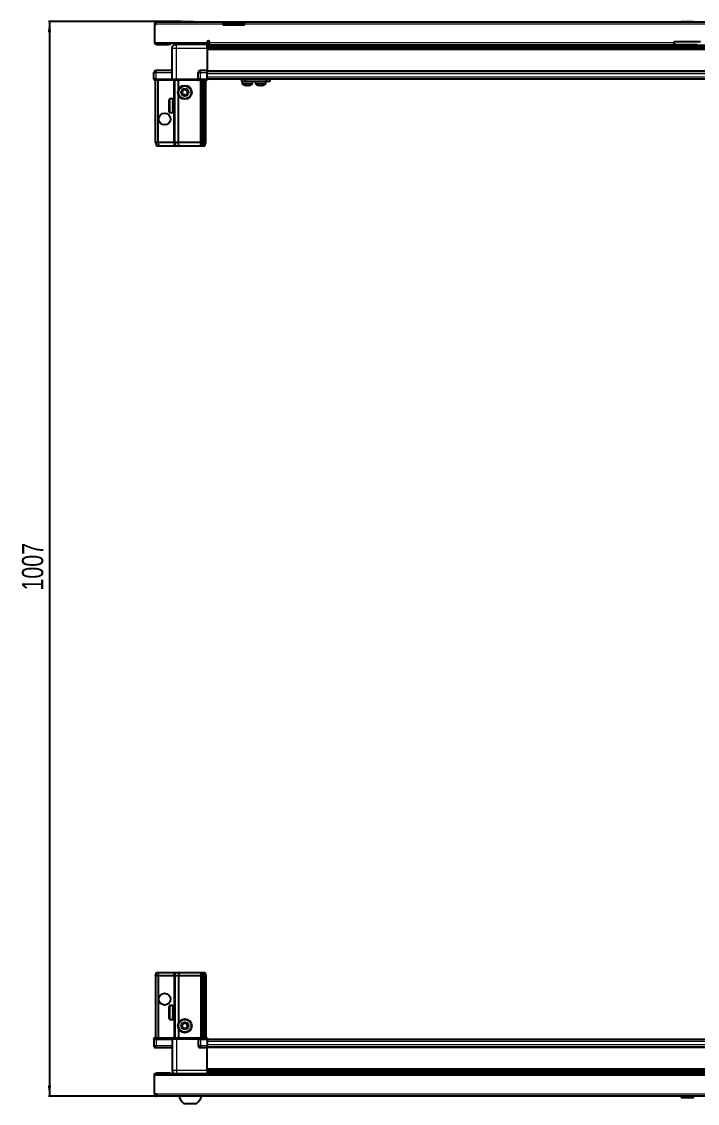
# Model space of a CAD drawing. Header units: millimetres. Extents: x -659 to 2927, y -1010 to 1598.
# Drawn here: x -627 to 6, y -1010 to 4 of the extents above; entities that cross this region are included whole.
import ezdxf

# ---------------------------------------------------------------- set-up
doc = ezdxf.new("R2010")
doc.units = ezdxf.units.MM
doc.layers.add('FORMAT', color=7, linetype='Continuous')
doc.styles.add('SLDTEXTSTYLE0', font='TXT', dxfattribs={"width": 0.75})
doc.dimstyles.new('SLDDIMSTYLE0', dxfattribs={"dimtxt": 20, "dimasz": 10, "dimexe": 0, "dimexo": 0.0625, "dimgap": 5, "dimtad": 2, "dimdec": 1, "dimrnd": 1e-09, "dimzin": 12, "dimdsep": 46, "dimtxsty": 'SLDTEXTSTYLE0', "dimsah": 1, "dimcen": 0.09, "dimadec": 0, "dimazin": 3, "dimtfac": 1, "dimtofl": 0, "dimtmove": 0, "dimatfit": 3, "dimfxl": 0, "dimfrac": 2, "dimtolj": 1, "dimtzin": 12, "dimarcsym": 0})

# ---------------------------------------------------------------- blocks, each defined once
blk = doc.blocks.new('_D_10')
at = {"layer": 'FORMAT'}
for p, q in [((-477.7, 3.8), (-602.1, 3.8)), ((-601.1, 3.8), (-601.1, -1003.2)), ((-500.5, -1003.2), (-602.1, -1003.2))]:
    blk.add_line(p, q, dxfattribs=at)
for points in [[(-601.1, 3.8), (-602.6, -6.2), (-599.5, -6.2)], [(-601.1, -1003.2), (-599.5, -993.2), (-602.6, -993.2)]]:
    blk.add_solid(points, dxfattribs=at)
at = {"layer": 'FORMAT', "insert": (-626.9, -529.3), "char_height": 20, "attachment_point": 1, "rotation": 90, "style": 'SLDTEXTSTYLE0'}
blk.add_mtext('1007', dxfattribs=at)

msp = doc.modelspace()

# ---------------------------------------------------------------- linework, layer by layer
at = {"color": 7, "linetype": 'Continuous', "lineweight": 25}
for p, q in [((-501.58, 1.38), (-502.58, 1.38)), ((-502.58, 1.38), (-502.58, 0.48)), ((-502.58, 0.48), (-502.58, -16.02)), ((-501.58, 0.48), (-502.58, 0.48)), ((-501.58, 1.38), (-501.58, 0.48)), ((-500.98, 3.48), (-438.08, 3.48)), ((-477.71, 3.78), (-477.71, 3.48)), ((-477.71, 3.78), (-466.14, 3.78)), ((-466.14, 3.48), (-466.14, 3.78)), ((-438.08, 1.38), (-438.08, 3.48)), ((-438.08, 3.48), (-428.08, 3.48)), ((-428.08, 1.98), (-438.08, 1.98)), ((-438.08, 0.48), (-438.08, 1.38)), ((-418.08, 0.48), (-438.08, 0.48)), ((-428.08, 3.48), (-418.08, 3.48)), ((-418.08, 1.98), (-428.08, 1.98)), ((-418.08, 3.48), (411.92, 3.48)), ((-418.08, 3.48), (-418.08, 1.38)), ((-418.08, 0.48), (-418.08, 1.38)), ((-8.86, 3.78), (-8.86, 3.48)), ((-8.86, 3.78), (2.71, 3.78)), ((2.71, 3.48), (2.71, 3.78)), ((-502.58, -16.02), (-453.08, -16.02)), ((-500.48, -17.52), (-489.58, -17.52)), ((-487.58, -17.52), (-489.58, -17.52)), ((-487.58, -16.02), (-487.58, -17.52)), ((-482.33, -16.02), (-482.33, -17.52)), ((-453.08, -17.52), (-482.08, -17.52)), ((-455.83, -17.52), (-455.83, -16.02)), ((-453.08, -16.02), (-453.08, -15.17)), ((-453.08, -16.02), (-453.08, -17.52)), ((-453.08, -18.17), (-429.2, -18.17)), ((446.92, -19.97), (-453.08, -19.97)), ((446.92, -20), (-453.08, -20)), ((-451.08, -15.17), (-451.08, -15.92)), ((-451.08, -18.02), (-451.08, -15.92)), ((-451.08, -18.02), (-15.58, -18.02)), ((-434.58, -18.02), (-434.58, -18.17)), ((-434.41, -18.02), (-434.41, -18.17)), ((-434.21, -18.02), (-434.21, -18.17)), ((-433.66, -18.02), (-433.66, -18.17)), ((-433.24, -18.02), (-433.24, -18.17)), ((-432.35, -18.02), (-432.35, -18.17)), ((-431.77, -18.02), (-431.77, -18.17)), ((-430.63, -18.02), (-430.63, -18.17)), ((-429.94, -18.02), (-429.94, -18.17)), ((-429.2, -18.17), (-428.66, -18.17)), ((-428.66, -18.02), (-428.66, -18.17)), ((-428.66, -18.17), (-428.65, -18.17)), ((-428.65, -18.17), (-427.92, -18.17)), ((-428.47, -18.02), (-428.47, -18.17)), ((-427.97, -18.02), (-427.97, -18.17)), ((-427.92, -18.02), (-427.92, -18.17)), ((-427.92, -18.17), (-426.96, -18.17)), ((-427.92, -18.17), (-427.92, -18.17)), ((-426.96, -18.17), (420.8, -18.17)), ((-426.63, -18.02), (-426.63, -18.17)), ((-426.62, -18.02), (-426.62, -18.17)), ((-425.92, -18.02), (-425.92, -18.17)), ((-424.74, -18.02), (-424.74, -18.17)), ((-424.13, -18.02), (-424.13, -18.17)), ((-423.18, -18.02), (-423.18, -18.17)), ((-422.73, -18.02), (-422.73, -18.17)), ((-422.1, -18.02), (-422.1, -18.17)), ((-421.85, -18.02), (-421.85, -18.17)), ((-421.6, -18.02), (-421.6, -18.17)), ((-421.58, -18.02), (-421.58, -18.17)), ((9.42, -15.02), (-15.58, -15.02)), ((-15.58, -15.02), (-15.58, -15.92)), ((-15.58, -15.92), (-15.58, -18.02)), ((6.42, -18.02), (-12.58, -18.02)), ((-486.08, -50.02), (-486.08, -21.02)), ((-453.08, -21.02), (-453.08, -42.02)), ((-503.08, -50.02), (-503.08, -44.02)), ((-503.08, -50.02), (-503.08, -50.02)), ((-503.08, -50.02), (-503.08, -50.36)), ((-503.08, -50.02), (-503.08, -50.36)), ((-501.08, -50.02), (-503.08, -50.02)), ((-503.08, -50.36), (-502.58, -51.22)), ((-503.08, -50.36), (-502.58, -51.22)), ((-486.08, -42.02), (-501.08, -42.02)), ((-501.08, -50.02), (-486.28, -50.02)), ((-486.28, -50.02), (-486.08, -50.02)), ((-486.08, -50.02), (-486.08, -51.22)), ((-486.08, -50.02), (-482.08, -50.02)), ((-482.08, -50.02), (-461.78, -50.02)), ((-461.78, -50.02), (-461.58, -50.02)), ((-461.58, -50.02), (-461.58, -44.02)), ((-461.58, -50.02), (-461.58, -51.22)), ((-459.58, -50.02), (-461.58, -50.02)), ((-461.58, -50.02), (-459.58, -50.02)), ((-453.08, -42.02), (-459.58, -42.02)), ((-459.58, -50.02), (-453.08, -50.02)), ((-459.58, -50.36), (-453.08, -50.36)), ((-453.08, -44.02), (-453.08, -42.02)), ((-453.08, -42.67), (446.92, -42.67)), ((-453.08, -50.02), (-453.08, -44.02)), ((-453.08, -49.87), (446.92, -49.87)), ((-453.08, -50.02), (-453.08, -50.36)), ((-453.08, -50.36), (-453.08, -51.22)), ((-420.63, -52.37), (-420.63, -49.87)), ((-417.63, -49.87), (-417.63, -52.37)), ((-397.43, -52.37), (-397.43, -49.87)), ((-394.43, -49.87), (-394.43, -52.37)), ((-502.58, -51.22), (-501.08, -51.22)), ((-501.58, -109.52), (-501.58, -51.22)), ((-486.28, -51.22), (-501.08, -51.22)), ((-499.08, -109.52), (-499.08, -51.22)), ((-486.08, -51.22), (-486.28, -51.22)), ((-482.08, -51.22), (-486.08, -51.22)), ((-483.58, -109.52), (-483.58, -51.22)), ((-461.78, -51.22), (-482.08, -51.22)), ((-480.08, -60.02), (-480.08, -51.22)), ((-461.58, -51.22), (-461.78, -51.22)), ((-461.58, -51.22), (-460.9, -51.22)), ((-453.08, -51.22), (-460.9, -51.22)), ((-458.58, -109.52), (-458.58, -51.22)), ((-457.58, -109.52), (-457.58, -51.22)), ((-456.08, -109.52), (-456.08, -51.22)), ((-454.58, -109.52), (-454.58, -51.22)), ((-417.63, -52.37), (-420.63, -52.37)), ((-420.28, -52.37), (-420.28, -54.28)), ((-397.43, -52.37), (-417.63, -52.37)), ((-410.78, -54.28), (-410.78, -52.37)), ((-407.83, -52.37), (-407.83, -54.28)), ((-407.78, -52.37), (-407.78, -54.28)), ((-398.28, -54.28), (-398.28, -52.37)), ((-394.43, -52.37), (-397.43, -52.37)), ((-488.78, -80.72), (-488.78, -69.32)), ((-485.08, -68.52), (-487.98, -68.52)), ((-485.58, -68.62), (-485.08, -68.62)), ((-485.58, -68.62), (-485.58, -68.78)), ((-485.58, -68.78), (-485.08, -68.78)), ((-485.58, -69.27), (-485.08, -69.27)), ((-485.58, -69.27), (-485.58, -69.65)), ((-485.58, -69.65), (-485.08, -69.65)), ((-485.58, -70.49), (-485.08, -70.49)), ((-485.58, -70.49), (-485.58, -71.05)), ((-485.08, -68.62), (-485.08, -68.52)), ((-485.08, -68.78), (-485.08, -68.62)), ((-485.08, -69.27), (-485.08, -68.78)), ((-485.08, -69.65), (-485.08, -69.27)), ((-485.08, -70.49), (-485.08, -69.65)), ((-485.08, -71.05), (-485.08, -70.49)), ((-484.98, -70.62), (-485.08, -70.62)), ((-484.98, -72.14), (-484.98, -70.62)), ((-480.08, -109.52), (-480.08, -65.02)), ((-485.58, -71.05), (-485.08, -71.05)), ((-485.58, -72.15), (-485.08, -72.15)), ((-485.58, -72.15), (-485.58, -72.83)), ((-485.58, -72.83), (-485.08, -72.83)), ((-485.58, -74.09), (-485.08, -74.09)), ((-485.58, -74.09), (-485.58, -74.83)), ((-485.58, -74.39), (-485.08, -74.39)), ((-485.58, -74.83), (-485.08, -74.83)), ((-485.58, -76.12), (-485.08, -76.12)), ((-485.58, -76.12), (-485.58, -76.84)), ((-485.58, -76.26), (-485.08, -76.26)), ((-485.58, -76.84), (-485.08, -76.84)), ((-485.58, -78.05), (-485.08, -78.05)), ((-485.58, -78.05), (-485.58, -78.68)), ((-485.58, -78.68), (-485.08, -78.68)), ((-485.58, -79.68), (-485.08, -79.68)), ((-485.58, -79.68), (-485.58, -80.16)), ((-485.58, -80.16), (-485.08, -80.16)), ((-485.58, -80.85), (-485.08, -80.85)), ((-485.58, -80.85), (-485.58, -81.14)), ((-485.08, -72.15), (-485.08, -71.05)), ((-485.08, -72.83), (-485.08, -72.15)), ((-485.08, -74.09), (-485.08, -72.83)), ((-485.08, -74.39), (-485.08, -74.09)), ((-485.08, -76.12), (-485.08, -74.83)), ((-485.08, -76.84), (-485.08, -76.26)), ((-485.08, -78.05), (-485.08, -76.84)), ((-485.08, -78.68), (-485.08, -78.05)), ((-485.08, -79.68), (-485.08, -78.68)), ((-485.08, -79.42), (-484.98, -79.42)), ((-485.08, -80.16), (-485.08, -79.68)), ((-485.08, -80.85), (-485.08, -80.16)), ((-485.08, -81.14), (-485.08, -80.85)), ((-484.98, -79.42), (-484.98, -72.14)), ((-484.09, -71.72), (-484.58, -71.02)), ((-484.58, -79.02), (-484.58, -71.02)), ((-484.58, -79.02), (-484.09, -78.33)), ((-483.61, -71.02), (-484.09, -71.72)), ((-484.09, -78.33), (-484.09, -71.72)), ((-484.09, -78.33), (-483.61, -79.02)), ((-483.58, -71.02), (-483.61, -71.02)), ((-483.61, -79.02), (-483.61, -71.02)), ((-483.61, -79.02), (-483.58, -79.02)), ((-487.98, -81.52), (-485.08, -81.52)), ((-485.58, -81.14), (-485.08, -81.14)), ((-485.58, -81.46), (-485.08, -81.46)), ((-485.58, -81.46), (-485.58, -81.52)), ((-485.58, -81.52), (-485.08, -81.52)), ((-485.08, -81.46), (-485.08, -81.14)), ((-485.08, -81.52), (-485.08, -81.46)), ((-485.08, -81.52), (-485.08, -81.52)), ((-499.08, -109.52), (-501.58, -109.52)), ((-501.58, -109.52), (-500.77, -112.52)), ((-484.58, -109.52), (-499.08, -109.52)), ((-499.08, -109.52), (-498.92, -112.52)), ((-483.58, -109.52), (-484.58, -109.52)), ((-480.08, -109.52), (-483.58, -109.52)), ((-483.58, -109.52), (-482.77, -112.52)), ((-459.58, -109.52), (-480.08, -109.52)), ((-479.74, -112.52), (-480.08, -109.52)), ((-458.58, -109.52), (-459.58, -109.52)), ((-457.58, -109.52), (-458.58, -109.52)), ((-457.77, -112.52), (-458.58, -109.52)), ((-456.08, -109.52), (-457.58, -109.52)), ((-457.03, -112.52), (-457.58, -109.52)), ((-456.53, -112.52), (-456.08, -109.52)), ((-454.58, -109.52), (-456.08, -109.52)), ((-455.38, -112.52), (-454.58, -109.52)), ((-500.77, -112.52), (-498.92, -112.52)), ((-498.92, -112.52), (-484.58, -112.52)), ((-484.58, -112.52), (-482.77, -112.52)), ((-482.77, -112.52), (-479.74, -112.52)), ((-479.74, -112.52), (-459.58, -112.52)), ((-459.58, -112.52), (-457.77, -112.52)), ((-457.77, -112.52), (-457.03, -112.52)), ((-457.03, -112.52), (-456.53, -112.52)), ((-456.53, -112.52), (-455.38, -112.52)), ((-501.58, -890.22), (-500.77, -887.22)), ((-501.58, -890.22), (-501.58, -948.52)), ((-499.08, -890.22), (-501.58, -890.22)), ((-500.77, -887.22), (-498.92, -887.22)), ((-499.08, -890.22), (-498.92, -887.22)), ((-499.08, -890.22), (-499.08, -948.52)), ((-484.58, -890.22), (-499.08, -890.22)), ((-498.92, -887.22), (-484.58, -887.22)), ((-484.58, -887.22), (-482.77, -887.22)), ((-483.58, -890.22), (-484.58, -890.22)), ((-483.58, -890.22), (-482.77, -887.22)), ((-483.58, -890.22), (-483.58, -948.52)), ((-480.08, -890.22), (-483.58, -890.22)), ((-482.77, -887.22), (-479.74, -887.22)), ((-479.74, -887.22), (-480.08, -890.22)), ((-459.58, -890.22), (-480.08, -890.22)), ((-480.08, -890.22), (-480.08, -934.72)), ((-479.74, -887.22), (-459.58, -887.22)), ((-459.58, -887.22), (-457.77, -887.22)), ((-458.58, -890.22), (-459.58, -890.22)), ((-457.77, -887.22), (-458.58, -890.22)), ((-457.58, -890.22), (-458.58, -890.22)), ((-458.58, -890.22), (-458.58, -948.52)), ((-457.77, -887.22), (-457.03, -887.22)), ((-457.03, -887.22), (-457.58, -890.22)), ((-457.58, -890.22), (-457.58, -948.52)), ((-456.08, -890.22), (-457.58, -890.22)), ((-457.03, -887.22), (-456.53, -887.22)), ((-456.53, -887.22), (-456.08, -890.22)), ((-456.53, -887.22), (-455.38, -887.22)), ((-456.08, -890.22), (-456.08, -948.52)), ((-454.58, -890.22), (-456.08, -890.22)), ((-455.38, -887.22), (-454.58, -890.22)), ((-454.58, -890.22), (-454.58, -948.52)), ((-488.78, -930.42), (-488.78, -919.02)), ((-485.58, -918.22), (-487.98, -918.22)), ((-485.58, -918.22), (-485.58, -918.23)), ((-485.58, -918.23), (-485.08, -918.23)), ((-485.58, -918.42), (-485.08, -918.42)), ((-485.58, -918.42), (-485.58, -918.64)), ((-485.58, -918.64), (-485.08, -918.64)), ((-485.58, -919.21), (-485.08, -919.21)), ((-485.58, -919.21), (-485.58, -919.64)), ((-485.58, -919.64), (-485.08, -919.64)), ((-485.58, -920.55), (-485.08, -920.55)), ((-485.58, -920.55), (-485.58, -921.14)), ((-485.58, -921.14), (-485.08, -921.14)), ((-485.58, -922.29), (-485.08, -922.29)), ((-485.58, -922.29), (-485.58, -922.99)), ((-485.08, -918.42), (-485.08, -918.23)), ((-485.08, -918.64), (-485.08, -918.42)), ((-485.08, -919.21), (-485.08, -918.64)), ((-485.08, -919.64), (-485.08, -919.21)), ((-485.08, -920.55), (-485.08, -919.64)), ((-484.98, -920.32), (-485.08, -920.32)), ((-485.08, -921.14), (-485.08, -920.55)), ((-485.08, -922.29), (-485.08, -921.14)), ((-485.08, -922.99), (-485.08, -922.29)), ((-484.98, -929.12), (-484.98, -920.32)), ((-484.09, -921.42), (-484.58, -920.72)), ((-484.58, -928.72), (-484.58, -920.72)), ((-483.61, -920.72), (-484.09, -921.42)), ((-484.09, -928.03), (-484.09, -921.42)), ((-483.58, -920.72), (-483.61, -920.72)), ((-483.61, -928.72), (-483.61, -920.72)), ((-487.98, -931.22), (-485.58, -931.22)), ((-485.58, -922.99), (-485.08, -922.99)), ((-485.58, -924.27), (-485.08, -924.27)), ((-485.58, -924.27), (-485.58, -925.01)), ((-485.58, -924.42), (-485.08, -924.42)), ((-485.58, -924.92), (-485.08, -924.92)), ((-485.58, -925.01), (-485.08, -925.01)), ((-485.58, -926.3), (-485.08, -926.3)), ((-485.58, -926.3), (-485.58, -927)), ((-485.58, -927), (-485.08, -927)), ((-485.58, -928.17), (-485.08, -928.17)), ((-485.58, -928.17), (-485.58, -928.77)), ((-485.58, -928.77), (-485.08, -928.77)), ((-485.58, -929.7), (-485.08, -929.7)), ((-485.58, -929.7), (-485.58, -930.15)), ((-485.58, -930.15), (-485.08, -930.15)), ((-485.58, -930.75), (-485.08, -930.75)), ((-485.58, -930.75), (-485.58, -930.99)), ((-485.58, -930.99), (-485.08, -930.99)), ((-485.58, -931.21), (-485.08, -931.21)), ((-485.58, -931.21), (-485.58, -931.22)), ((-485.58, -931.22), (-485.08, -931.22)), ((-485.08, -924.27), (-485.08, -922.99)), ((-485.08, -924.42), (-485.08, -924.27)), ((-485.08, -925.01), (-485.08, -924.92)), ((-485.08, -926.3), (-485.08, -925.01)), ((-485.08, -927), (-485.08, -926.3)), ((-485.08, -928.17), (-485.08, -927)), ((-485.08, -928.77), (-485.08, -928.17)), ((-485.08, -929.7), (-485.08, -928.77)), ((-485.08, -929.12), (-484.98, -929.12)), ((-485.08, -930.15), (-485.08, -929.7)), ((-485.08, -930.75), (-485.08, -930.15)), ((-485.08, -930.99), (-485.08, -930.75)), ((-485.08, -931.21), (-485.08, -930.99)), ((-485.08, -931.22), (-485.08, -931.21)), ((-484.58, -928.72), (-484.09, -928.03)), ((-484.09, -928.03), (-483.61, -928.72)), ((-483.61, -928.72), (-483.58, -928.72)), ((-480.08, -939.72), (-480.08, -948.52)), ((-502.58, -948.52), (-503.08, -949.39)), ((-503.08, -949.72), (-503.08, -949.39)), ((-503.08, -949.72), (-501.08, -949.72)), ((-503.08, -949.72), (-503.08, -955.72)), ((-501.08, -948.52), (-502.58, -948.52)), ((-501.08, -948.52), (-486.28, -948.52)), ((-486.28, -949.72), (-501.08, -949.72)), ((-501.08, -949.72), (-486.28, -949.72)), ((-486.28, -948.52), (-486.08, -948.52)), ((-486.08, -949.72), (-486.28, -949.72)), ((-486.08, -949.72), (-486.08, -948.52)), ((-486.08, -948.52), (-482.08, -948.52)), ((-482.08, -949.72), (-486.08, -949.72)), ((-486.08, -949.72), (-486.08, -978.72)), ((-482.08, -948.52), (-461.78, -948.52)), ((-461.78, -949.72), (-482.08, -949.72)), ((-461.78, -948.52), (-461.58, -948.52)), ((-461.58, -949.72), (-461.78, -949.72)), ((-461.58, -949.72), (-461.58, -948.52)), ((-460.9, -948.52), (-461.58, -948.52)), ((-461.58, -949.72), (-459.58, -949.72)), ((-461.58, -949.72), (-461.58, -955.72)), ((-460.9, -948.52), (-453.08, -948.52)), ((-453.08, -949.39), (-459.58, -949.39)), ((-453.08, -949.72), (-459.58, -949.72)), ((-459.58, -949.72), (-453.08, -949.72)), ((-453.08, -948.52), (-453.08, -949.39)), ((-453.08, -949.39), (-453.08, -949.39)), ((-453.08, -949.72), (-453.08, -949.39)), ((-453.08, -949.72), (-453.08, -949.72)), ((-453.08, -949.72), (-453.08, -955.72)), ((446.92, -949.87), (-453.08, -949.87)), ((-486.08, -957.72), (-501.08, -957.72)), ((-453.08, -957.72), (-459.58, -957.72)), ((-453.08, -955.72), (-453.08, -957.72)), ((446.92, -957.07), (-453.08, -957.07)), ((-453.08, -978.72), (-453.08, -957.72)), ((-502.58, -983.82), (-502.58, -981.72)), ((-502.58, -981.72), (496.42, -981.72)), ((-487.58, -981.62), (-500.48, -981.62)), ((-487.58, -981.62), (-487.58, -981.72)), ((-453.08, -979.75), (446.92, -979.75)), ((-453.08, -979.78), (446.92, -979.78)), ((-429.2, -981.57), (-453.08, -981.57)), ((-434.58, -981.72), (-434.58, -981.57)), ((-434.54, -981.72), (-434.54, -981.57)), ((-434.27, -981.72), (-434.27, -981.57)), ((-434.01, -981.72), (-434.01, -981.57)), ((-433.36, -981.72), (-433.36, -981.57)), ((-432.89, -981.72), (-432.89, -981.57)), ((-431.93, -981.72), (-431.93, -981.57)), ((-431.31, -981.72), (-431.31, -981.57)), ((-430.12, -981.72), (-430.12, -981.57)), ((-429.46, -981.72), (-429.46, -981.57)), ((-429.41, -981.72), (-429.41, -981.57)), ((-428.11, -981.57), (-429.2, -981.57)), ((-428.11, -981.72), (-428.11, -981.57)), ((-428.11, -981.57), (-428.11, -981.57)), ((-427.38, -981.57), (-428.11, -981.57)), ((-428.1, -981.72), (-428.1, -981.57)), ((-427.6, -981.72), (-427.6, -981.57)), ((-427.37, -981.57), (-427.38, -981.57)), ((-427.37, -981.72), (-427.37, -981.57)), ((-426.96, -981.57), (-427.37, -981.57)), ((420.8, -981.57), (-426.96, -981.57)), ((-426.1, -981.72), (-426.1, -981.57)), ((-425.41, -981.72), (-425.41, -981.57)), ((-424.28, -981.72), (-424.28, -981.57)), ((-423.71, -981.72), (-423.71, -981.57)), ((-422.84, -981.72), (-422.84, -981.57)), ((-422.44, -981.72), (-422.44, -981.57)), ((-421.91, -981.72), (-421.91, -981.57)), ((-421.71, -981.72), (-421.71, -981.57)), ((-421.58, -981.72), (-421.58, -981.57)), ((-502.58, -1001.12), (-502.58, -983.82)), ((-500.48, -1001.12), (-502.58, -1001.12)), ((-500.48, -1001.12), (-500.48, -1003.22)), ((494.32, -1003.22), (-500.48, -1003.22)), ((-7.88, -1003.22), (-8.86, -1004.21)), ((2.71, -1004.21), (1.72, -1003.22)), ((-475.08, -1009.82), (-463.08, -1009.82)), ((-8.86, -1004.21), (-8.86, -1004.72)), ((2.71, -1004.21), (-8.86, -1004.21)), ((2.71, -1004.72), (-8.86, -1004.72)), ((2.71, -1004.72), (2.71, -1004.21))]:
    msp.add_line(p, q, dxfattribs=at)
at = {"color": 8, "linetype": 'Continuous', "lineweight": 18}
for p, q in [((-438.08, 1.38), (-501.58, 1.38)), ((-428.08, 1.98), (-428.08, 3.48)), ((411.92, 1.38), (-418.08, 1.38)), ((-500.48, -16.02), (-500.48, -17.52)), ((-489.58, -17.52), (-489.58, -16.02)), ((-453.08, -17.52), (-451.08, -17.52)), ((446.92, -18.76), (-453.08, -18.76)), ((-451.08, -15.92), (-15.58, -15.92)), ((-15.58, -17.52), (-14.24, -17.52)), ((-482.08, -21.02), (-453.08, -21.02)), ((-482.08, -50.02), (-482.08, -21.02)), ((-453.08, -21.21), (446.92, -21.21)), ((446.92, -22.62), (-453.08, -22.62)), ((-503.08, -44.02), (-501.08, -44.02)), ((-501.08, -42.02), (-501.08, -44.02)), ((-501.08, -44.02), (-486.08, -44.02)), ((-501.08, -50.02), (-501.08, -44.02)), ((-501.08, -50.02), (-501.08, -51.22)), ((-486.28, -51.22), (-486.28, -50.02)), ((-482.08, -50.02), (-482.08, -51.22)), ((-461.78, -51.22), (-461.78, -50.02)), ((-461.58, -44.02), (-459.58, -44.02)), ((-459.58, -44.02), (-459.58, -42.02)), ((-459.58, -50.02), (-459.58, -44.02)), ((-459.58, -44.02), (-453.08, -44.02)), ((-459.58, -50.02), (-459.58, -50.36)), ((-453.08, -42.02), (446.92, -42.02)), ((-453.08, -44.67), (446.92, -44.67)), ((-453.08, -47.87), (446.92, -47.87)), ((-484.58, -71.02), (-484.58, -51.22)), ((-459.58, -109.52), (-459.58, -51.22)), ((-410.78, -54.28), (-420.28, -54.28)), ((-410.97, -54.65), (-420.08, -54.65)), ((-407.78, -54.28), (-407.83, -54.28)), ((-398.28, -54.28), (-407.78, -54.28)), ((-407.58, -54.65), (-407.63, -54.65)), ((-398.47, -54.65), (-407.58, -54.65)), ((-487.98, -81.52), (-487.98, -68.52)), ((-484.58, -109.52), (-484.58, -79.02)), ((-484.58, -109.52), (-484.58, -112.52)), ((-459.58, -112.52), (-459.58, -109.52)), ((-484.58, -890.22), (-484.58, -887.22)), ((-484.58, -890.22), (-484.58, -920.72)), ((-459.58, -887.22), (-459.58, -890.22)), ((-459.58, -890.22), (-459.58, -948.52)), ((-487.98, -931.22), (-487.98, -918.22)), ((-484.58, -928.72), (-484.58, -948.52)), ((-501.08, -949.72), (-501.08, -948.52)), ((-501.08, -949.72), (-501.08, -955.72)), ((-486.28, -949.72), (-486.28, -948.52)), ((-482.08, -949.72), (-482.08, -948.52)), ((-482.08, -949.72), (-482.08, -978.72)), ((-461.78, -949.72), (-461.78, -948.52)), ((-459.58, -949.72), (-459.58, -949.39)), ((-459.58, -949.72), (-459.58, -955.72)), ((-453.08, -949.72), (-453.08, -949.39)), ((446.92, -951.87), (-453.08, -951.87)), ((-503.08, -955.72), (-501.08, -955.72)), ((-501.08, -955.72), (-486.08, -955.72)), ((-501.08, -957.72), (-501.08, -955.72)), ((-461.58, -955.72), (-459.58, -955.72)), ((-459.58, -955.72), (-453.08, -955.72)), ((-459.58, -955.72), (-459.58, -957.72)), ((446.92, -955.07), (-453.08, -955.07)), ((446.92, -957.72), (-453.08, -957.72)), ((-500.48, -981.72), (-500.48, -981.62)), ((-482.08, -978.72), (-453.08, -978.72)), ((-453.08, -977.13), (446.92, -977.13)), ((446.92, -978.54), (-453.08, -978.54)), ((-453.08, -980.99), (446.92, -980.99)), ((496.42, -983.82), (-502.58, -983.82)), ((494.32, -1001.12), (-500.48, -1001.12))]:
    msp.add_line(p, q, dxfattribs=at)
at = {"color": 7, "linetype": 'Continuous', "lineweight": 25, "flags": 128}
msp.add_lwpolyline([(-500.48, -981.62), (-500.89, -981.67), (-501.12, -981.72)], dxfattribs=at)
at = {"color": 7, "linetype": 'Continuous', "lineweight": 25}
for centre, radius in [((-474.08, -62.52), 6.5), ((-474.08, -62.52), 3.46), ((-493.08, -87.52), 5.5), ((-493.08, -912.22), 5.5), ((-474.08, -937.22), 6.5), ((-474.08, -937.22), 3.46)]:
    msp.add_circle(centre, radius, dxfattribs=at)
at = {"color": 8, "linetype": 'Continuous', "lineweight": 18}
for centre in [(-474.08, -62.52), (-474.08, -937.22)]:
    msp.add_circle(centre, 5.7, dxfattribs=at)
at = {"color": 7, "linetype": 'Continuous', "lineweight": 25}
for centre, radius, start, end in [((-500.48, -15.42), 2.1, 196.60155, 270), ((-452.08, -15.17), 1, 0, 180), ((-12.58, -15.02), 3, 180, 270), ((-501.08, -44.02), 2, 90, 180), ((-459.58, -44.02), 2, 90, 180), ((-474.08, -62.52), 2.5, 134.92207, 194.92207), ((-474.08, -62.52), 2.5, 74.92207, 134.92207), ((-474.08, -62.52), 2.5, 14.92207, 74.92207), ((-419.83, -54.28), 0.45, 180, 235.28209), ((-415.53, -48.07), 8, 235.28209, 258.9392), ((-415.53, -48.07), 8, 281.00757, 304.71791), ((-411.23, -54.28), 0.45, 304.71791, 0), ((-407.38, -54.28), 0.45, 180, 235.28209), ((-407.33, -54.28), 0.45, 180, 235.28209), ((-403.08, -48.07), 8, 235.28209, 255.8287), ((-403.03, -48.07), 8, 235.28209, 259.06255), ((-403.03, -48.07), 8, 280.87532, 304.71791), ((-398.73, -54.28), 0.45, 304.71791, 0), ((-487.98, -69.32), 0.8, 90, 180), ((-484.58, -70.62), 0.4, 180, 270), ((-474.08, -62.52), 2.5, 194.92207, 254.92207), ((-474.08, -62.52), 2.5, 254.92207, 314.92207), ((-474.08, -62.52), 2.5, 314.92207, 14.92207), ((-487.98, -80.72), 0.8, 180, 270), ((-484.58, -79.42), 0.4, 90, 180), ((-487.98, -919.02), 0.8, 90, 180), ((-484.58, -920.32), 0.4, 180, 270), ((-487.98, -930.42), 0.8, 180, 270), ((-484.58, -929.12), 0.4, 90, 180), ((-474.08, -937.22), 2.5, 147.37605, 207.37605), ((-474.08, -937.22), 2.5, 207.37605, 267.37605), ((-474.08, -937.22), 2.5, 87.37605, 147.37605), ((-474.08, -937.22), 2.5, 267.37605, 327.37605), ((-474.08, -937.22), 2.5, 27.37605, 87.37605), ((-474.08, -937.22), 2.5, 327.37605, 27.37605), ((-501.08, -955.72), 2, 180, 270), ((-459.58, -955.72), 2, 180, 270), ((-500.48, -1001.12), 2.1, 180, 270), ((-500.48, -1001.12), 0.6, 180, 270), ((-468.05, -1000.2), 11.91, 194.70035, 233.8734), ((-470.1, -1000.2), 11.91, 306.1266, 345.29965)]:
    msp.add_arc(centre, radius, start, end, dxfattribs=at)
for centre, start_param, end_param in [((-459.58, -53.82), 0, 0.7227342), ((-459.58, -945.93), 2.4188584, 3.1415927)]:
    msp.add_ellipse(centre, major_axis=(0, 3.46), ratio=0.5773503, start_param=start_param, end_param=end_param, dxfattribs=at)
for points, knots in [([(-500.98, 3.38), (-501.06, 3.37), (-501.38, 3.33), (-501.86, 3), (-502.33, 2.45), (-502.55, 1.87), (-502.57, 1.5), (-502.58, 1.38)], [0, 0, 0, 0, 0.0892624, 0.3475085, 0.6057515, 0.8639944, 1, 1, 1, 1]), ([(-501.58, 1.38), (-501.53, 1.63), (-501.44, 2.12), (-501.31, 2.76), (-501.18, 3.23), (-501.07, 3.45), (-501, 3.47), (-500.98, 3.48)], [0, 0, 0, 0, 0.23025534, 0.4485219, 0.6667858, 0.88504963, 1, 1, 1, 1]), ([(-486.08, -21.02), (-486.03, -20.58), (-485.96, -19.91), (-485.52, -19.09), (-485.07, -18.53), (-484.51, -18.08), (-483.7, -17.64), (-483.02, -17.57), (-482.58, -17.52)], [0, 0, 0, 0, 0.2394568, 0.3683607, 0.5, 0.6316393, 0.7605432, 1, 1, 1, 1]), ([(-482.08, -17.52), (-482.14, -17.52), (-482.27, -17.52), (-482.44, -17.52), (-482.56, -17.52), (-482.57, -17.52), (-482.58, -17.52)], [0, 0, 0, 0, 0.2493943, 0.50033348, 0.75016674, 1, 1, 1, 1]), ([(-453.08, -21.02), (-453.08, -20.63), (-453.08, -19.84), (-453.08, -18.8), (-453.08, -18), (-453.08, -17.58), (-453.08, -17.54), (-453.08, -17.52)], [0, 0, 0, 0, 0.2146939, 0.4293877, 0.6440816, 0.8587754, 1, 1, 1, 1]), ([(-476.86, -61.77), (-476.5, -61.41), (-475.82, -60.73), (-475.14, -60.05), (-474.82, -59.74)], [0, 0, 0, 0, 0.53468586, 1, 1, 1, 1]), ([(-474.82, -59.74), (-474.32, -59.87), (-473.39, -60.12), (-472.46, -60.37), (-472.03, -60.49)], [0, 0, 0, 0, 0.5346859, 1, 1, 1, 1]), ([(-472.03, -60.49), (-472, -60.61), (-471.85, -61.19), (-471.59, -62.15), (-471.38, -62.94), (-471.29, -63.28)], [0, 0, 0, 0, 0.1331247, 0.6370994, 1, 1, 1, 1]), ([(-417.03, -55.93), (-417.03, -55.93), (-417.03, -55.94), (-417.16, -55.9), (-417.34, -55.85), (-417.49, -55.8), (-417.57, -55.76), (-417.58, -55.75), (-417.58, -55.75), (-417.57, -55.75), (-417.55, -55.76), (-417.47, -55.77), (-417.18, -55.84), (-416.8, -55.91), (-416.39, -55.94), (-416.12, -55.92), (-415.96, -55.85), (-415.86, -55.78), (-415.78, -55.76), (-415.76, -55.75), (-415.74, -55.75), (-415.72, -55.75), (-415.68, -55.76), (-415.58, -55.79), (-415.42, -55.86), (-415.2, -55.92), (-414.9, -55.94), (-414.55, -55.92), (-414.25, -55.87), (-414.01, -55.82), (-413.89, -55.79), (-413.81, -55.77), (-413.75, -55.76), (-413.72, -55.75), (-413.7, -55.75), (-413.7, -55.75), (-413.69, -55.75)], [0, 0, 0, 0, 0.0260981, 0.0798373, 0.1372046, 0.1783571, 0.1990393, 0.2033396, 0.2076895, 0.2107229, 0.2145438, 0.2214795, 0.2486016, 0.3557772, 0.404897, 0.4544227, 0.54605, 0.5914038, 0.5971187, 0.6013251, 0.6043817, 0.6074438, 0.6119905, 0.6242286, 0.6785193, 0.7597502, 0.8043048, 0.8490258, 0.923625, 0.9513598, 0.9687075, 0.9799959, 0.9911421, 0.9954732, 0.998845, 1, 1, 1, 1]), ([(-413.69, -55.75), (-413.69, -55.75), (-413.68, -55.75), (-413.68, -55.76), (-413.72, -55.79), (-413.87, -55.86), (-414, -55.91), (-414.06, -55.94), (-414.01, -55.93), (-414, -55.93)], [0, 0, 0, 0, 0.0151829, 0.0365363, 0.0956997, 0.3601423, 0.6752387, 0.8745348, 1, 1, 1, 1]), ([(-404.54, -55.93), (-404.54, -55.93), (-404.52, -55.93), (-404.66, -55.89), (-404.82, -55.82), (-404.94, -55.77), (-404.94, -55.75), (-404.93, -55.75), (-404.92, -55.75), (-404.89, -55.76), (-404.81, -55.77), (-404.47, -55.85), (-404.04, -55.93), (-403.61, -55.94), (-403.39, -55.9), (-403.22, -55.85), (-403.1, -55.8), (-403.02, -55.76), (-402.97, -55.75), (-402.95, -55.75), (-402.92, -55.75), (-402.9, -55.76), (-402.84, -55.77), (-402.7, -55.84), (-402.55, -55.91), (-402.25, -55.94), (-401.86, -55.92), (-401.47, -55.85), (-401.18, -55.78), (-401.07, -55.76), (-401.05, -55.75), (-401.03, -55.75), (-401.03, -55.75), (-401.03, -55.76), (-401.09, -55.79), (-401.26, -55.86), (-401.47, -55.92), (-401.5, -55.93), (-401.51, -55.93)], [0, 0, 0, 0, 0.0283629, 0.08068229, 0.1383562, 0.16729235, 0.17091751, 0.17379549, 0.1766977, 0.18004982, 0.18639917, 0.21307731, 0.31901904, 0.35398038, 0.39928328, 0.44764465, 0.48233679, 0.49977215, 0.50339732, 0.50706434, 0.5096216, 0.51284268, 0.51868955, 0.54155386, 0.63190424, 0.67331293, 0.71506372, 0.79230674, 0.83054067, 0.83535832, 0.8389044, 0.84148121, 0.84406255, 0.84789549, 0.85821238, 0.90398018, 0.97245884, 1, 1, 1, 1]), ([(-476.12, -64.56), (-476.21, -64.23), (-476.42, -63.43), (-476.68, -62.47), (-476.83, -61.89), (-476.86, -61.77)], [0, 0, 0, 0, 0.3629006, 0.8668753, 1, 1, 1, 1]), ([(-473.33, -65.31), (-473.83, -65.18), (-474.76, -64.93), (-475.69, -64.68), (-476.12, -64.56)], [0, 0, 0, 0, 0.5346859, 1, 1, 1, 1]), ([(-471.29, -63.28), (-471.66, -63.64), (-472.34, -64.32), (-473.02, -65), (-473.33, -65.31)], [0, 0, 0, 0, 0.5346859, 1, 1, 1, 1]), ([(-476.96, -937.09), (-476.68, -936.66), (-476.16, -935.85), (-475.65, -935.04), (-475.41, -934.66)], [0, 0, 0, 0, 0.5346859, 1, 1, 1, 1]), ([(-475.63, -939.66), (-475.69, -939.55), (-475.97, -939.01), (-476.42, -938.13), (-476.8, -937.4), (-476.96, -937.09)], [0, 0, 0, 0, 0.13312467, 0.63709944, 1, 1, 1, 1]), ([(-472.75, -939.79), (-473.27, -939.76), (-474.23, -939.72), (-475.19, -939.68), (-475.63, -939.66)], [0, 0, 0, 0, 0.5346859, 1, 1, 1, 1]), ([(-475.41, -934.66), (-474.89, -934.69), (-473.93, -934.73), (-472.97, -934.77), (-472.52, -934.79)], [0, 0, 0, 0, 0.5346859, 1, 1, 1, 1]), ([(-471.19, -937.36), (-471.47, -937.79), (-471.99, -938.6), (-472.51, -939.41), (-472.75, -939.79)], [0, 0, 0, 0, 0.5346859, 1, 1, 1, 1]), ([(-472.52, -934.79), (-472.36, -935.1), (-471.98, -935.83), (-471.53, -936.71), (-471.25, -937.25), (-471.19, -937.36)], [0, 0, 0, 0, 0.3629006, 0.8668753, 1, 1, 1, 1]), ([(-486.08, -978.72), (-486.03, -979.16), (-485.96, -979.84), (-485.52, -980.66), (-485.07, -981.21), (-484.66, -981.57), (-484.4, -981.7), (-484.36, -981.72)], [0, 0, 0, 0, 0.3630185, 0.5584377, 0.7580039, 0.9575702, 1, 1, 1, 1]), ([(-453.08, -978.72), (-453.08, -979.12), (-453.08, -979.91), (-453.08, -980.93), (-453.08, -981.56), (-453.08, -981.71), (-453.08, -981.72)], [0, 0, 0, 0, 0.3255201, 0.6510403, 0.9765604, 1, 1, 1, 1])]:
    msp.add_open_spline(points, degree=3, knots=knots, dxfattribs=at)
at = {"color": 8, "linetype": 'Continuous', "lineweight": 18}
for points, knots in [([(-482.08, -21.02), (-482.08, -20.58), (-482.08, -19.91), (-482.08, -19.09), (-482.08, -18.53), (-482.08, -18.08), (-482.08, -17.64), (-482.08, -17.57), (-482.08, -17.52)], [0, 0, 0, 0, 0.2394568, 0.3683607, 0.5, 0.6316393, 0.7605432, 1, 1, 1, 1]), ([(-482.08, -978.72), (-482.08, -979.16), (-482.08, -979.84), (-482.08, -980.66), (-482.08, -981.21), (-482.08, -981.57), (-482.08, -981.7), (-482.08, -981.72)], [0, 0, 0, 0, 0.3630185, 0.5584377, 0.7580039, 0.9575702, 1, 1, 1, 1])]:
    msp.add_open_spline(points, degree=3, knots=knots, dxfattribs=at)
for points in [[(-486.08, -21.02), (-486.02, -21.02), (-485.9, -21.02), (-484.97, -21.02), (-483.65, -21.02), (-482.6, -21.02), (-482.08, -21.02)], [(-486.08, -978.72), (-486.02, -978.72), (-485.9, -978.72), (-484.97, -978.72), (-483.65, -978.72), (-482.6, -978.72), (-482.08, -978.72)]]:
    msp.add_open_spline(points, degree=3, dxfattribs=at)

# ---------------------------------------------------------------- dimensions: what is measured, and where the dimension line sits
at = {"layer": 'FORMAT'}
dim = msp.add_linear_dim(base=(-601.08, -1003.22), p1=(-477.71, 3.78), p2=(-500.48, -1003.22), angle=90, dimstyle='SLDDIMSTYLE0', dxfattribs=at)
dim.commit()
dim.dimension.update_dxf_attribs({"geometry": '_D_10', "text_midpoint": (-601.08, -499.72), "dimtype": 160})

doc.saveas('drawing.dxf')
